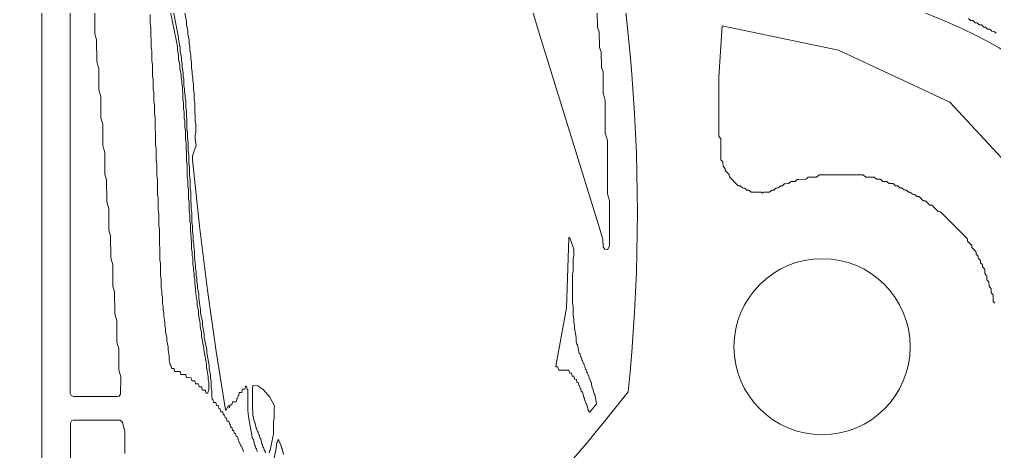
# Model space of a CAD drawing. Header units: inches. Extents: x 36 to 79.5, y 17.3 to 55.9.
# Drawn here: x 35.97 to 48.14, y 30.21 to 35.61 of the extents above; entities that cross this region are included whole.
import ezdxf

# ---------------------------------------------------------------- set-up
doc = ezdxf.new("R2010")
doc.units = ezdxf.units.IN
for name, color, linetype, lineweight in [('01_ORIGINAL_CAD', 7, 'Continuous', 20), ('02_APPROVED_PDF_OUTLINES', 7, 'Continuous', 15), ('03_ADDED_AREAS_SAME_COMPOSITION', 7, 'Continuous', 15)]:
    doc.layers.add(name, color=color, linetype=linetype, lineweight=lineweight)

msp = doc.modelspace()

# ---------------------------------------------------------------- linework, layer by layer
at = {"layer": '01_ORIGINAL_CAD'}
msp.add_line((36.248, 17.906), (36.248, 55.9), dxfattribs=at)
msp.add_circle((45.989, 31.521), 1.1, dxfattribs=at)
for centre, radius, start, end in [((22.064, 33.195), 21.619, 354.0583, 36.0319), ((44.996, 29.643), 6.464, 23.734, 72.5429), ((22.02, 47.825), 27.364, 300.648, 321.9453)]:
    msp.add_arc(centre, radius, start, end, dxfattribs=at)
at = {"layer": '02_APPROVED_PDF_OUTLINES'}
for points in [[(48.163, 35.438), (48.137, 35.462), (48.113, 35.463), (48.113, 35.463), (48.112, 35.463), (48.112, 35.463), (48.111, 35.463), (48.11, 35.464), (48.11, 35.464), (48.109, 35.464), (48.084, 35.489), (48.06, 35.49), (48.06, 35.49), (48.059, 35.49), (48.058, 35.49), (48.058, 35.49), (48.057, 35.491), (48.057, 35.491), (48.056, 35.491), (48.031, 35.515), (48.007, 35.516), (48.006, 35.516), (48.006, 35.517), (48.005, 35.517), (48.005, 35.517), (48.004, 35.517), (48.004, 35.518), (48.003, 35.518), (47.978, 35.542), (47.954, 35.543), (47.953, 35.543), (47.953, 35.543), (47.952, 35.544), (47.952, 35.544), (47.951, 35.544), (47.95, 35.544), (47.95, 35.545), (47.925, 35.569), (47.901, 35.57), (47.9, 35.57), (47.9, 35.57), (47.899, 35.57), (47.898, 35.571), (47.898, 35.571), (47.897, 35.571), (47.897, 35.572), (47.871, 35.596), (47.848, 35.597), (47.847, 35.597), (47.846, 35.597), (47.846, 35.597), (47.845, 35.597), (47.845, 35.598), (47.844, 35.598), (47.844, 35.598), (47.818, 35.623)], [(48.147, 32.065), (48.127, 32.088), (48.127, 32.156), (48.126, 32.159), (48.126, 32.163), (48.124, 32.166), (48.123, 32.169), (48.121, 32.172), (48.1, 32.195), (48.099, 32.239), (48.099, 32.242), (48.098, 32.245), (48.097, 32.248), (48.096, 32.251), (48.094, 32.253), (48.092, 32.256), (48.074, 32.276), (48.073, 32.32), (48.072, 32.323), (48.072, 32.326), (48.071, 32.329), (48.069, 32.331), (48.068, 32.334), (48.066, 32.336), (48.047, 32.357), (48.046, 32.4), (48.046, 32.403), (48.045, 32.406), (48.044, 32.409), (48.043, 32.412), (48.041, 32.414), (48.039, 32.417), (48.02, 32.437), (48.019, 32.481), (48.019, 32.484), (48.018, 32.487), (48.017, 32.49), (48.016, 32.492), (48.014, 32.495), (48.012, 32.497), (47.993, 32.518), (47.992, 32.535), (47.992, 32.538), (47.991, 32.542), (47.99, 32.545), (47.988, 32.548), (47.986, 32.551), (47.967, 32.571), (47.966, 32.589), (47.965, 32.592), (47.965, 32.596), (47.963, 32.599), (47.961, 32.602), (47.959, 32.605), (47.94, 32.625), (47.939, 32.642), (47.939, 32.646), (47.938, 32.649), (47.936, 32.652), (47.935, 32.655), (47.932, 32.658), (47.913, 32.679), (47.911, 32.7), (47.911, 32.703), (47.91, 32.706), (47.908, 32.709), (47.906, 32.712), (47.904, 32.715), (47.86, 32.76), (47.859, 32.776), (47.859, 32.779), (47.858, 32.782), (47.857, 32.785), (47.856, 32.788), (47.854, 32.79), (47.852, 32.793), (47.806, 32.84), (47.805, 32.861), (47.804, 32.864), (47.803, 32.867), (47.802, 32.87), (47.8, 32.873), (47.797, 32.876), (47.476, 33.2), (47.474, 33.202), (47.471, 33.204), (47.468, 33.205), (47.465, 33.207), (47.462, 33.207), (47.44, 33.21), (47.368, 33.282), (47.365, 33.285), (47.362, 33.287), (47.359, 33.288), (47.356, 33.289), (47.352, 33.29), (47.333, 33.291), (47.285, 33.338), (47.283, 33.34), (47.28, 33.341), (47.278, 33.343), (47.275, 33.344), (47.272, 33.344), (47.269, 33.345), (47.252, 33.346), (47.208, 33.39), (47.206, 33.392), (47.203, 33.394), (47.2, 33.395), (47.196, 33.396), (47.193, 33.397), (47.173, 33.399), (47.152, 33.418), (47.149, 33.421), (47.146, 33.423), (47.143, 33.424), (47.14, 33.425), (47.136, 33.425), (47.119, 33.426), (47.099, 33.445), (47.096, 33.447), (47.093, 33.449), (47.09, 33.451), (47.086, 33.452), (47.083, 33.452), (47.066, 33.453), (47.046, 33.472), (47.043, 33.474), (47.04, 33.476), (47.037, 33.478), (47.033, 33.478), (47.03, 33.479), (47.013, 33.48), (46.993, 33.499), (46.99, 33.501), (46.987, 33.503), (46.984, 33.504), (46.98, 33.505), (46.977, 33.506), (46.96, 33.506), (46.94, 33.526), (46.937, 33.528), (46.934, 33.53), (46.93, 33.531), (46.927, 33.532), (46.923, 33.532), (46.907, 33.533), (46.886, 33.552), (46.884, 33.554), (46.881, 33.556), (46.879, 33.557), (46.876, 33.558), (46.873, 33.559), (46.87, 33.559), (46.827, 33.56), (46.807, 33.579), (46.804, 33.581), (46.802, 33.583), (46.799, 33.584), (46.796, 33.585), (46.793, 33.586), (46.79, 33.586), (46.747, 33.587), (46.727, 33.606), (46.725, 33.608), (46.722, 33.61), (46.719, 33.611), (46.716, 33.612), (46.713, 33.613), (46.71, 33.613), (46.667, 33.614), (46.644, 33.634), (46.642, 33.636), (46.639, 33.638), (46.636, 33.639), (46.633, 33.64), (46.63, 33.64), (46.627, 33.64), (46.534, 33.641), (46.511, 33.661), (46.509, 33.663), (46.506, 33.664), (46.503, 33.666), (46.501, 33.666), (46.498, 33.667), (46.495, 33.667), (45.961, 33.667), (45.957, 33.667), (45.954, 33.666), (45.951, 33.665), (45.948, 33.663), (45.945, 33.661), (45.919, 33.64), (45.822, 33.639), (45.819, 33.639), (45.816, 33.638), (45.813, 33.637), (45.81, 33.636), (45.807, 33.634), (45.805, 33.632), (45.785, 33.613), (45.689, 33.612), (45.686, 33.612), (45.683, 33.611), (45.68, 33.61), (45.677, 33.609), (45.675, 33.607), (45.672, 33.605), (45.653, 33.586), (45.613, 33.586), (45.61, 33.586), (45.607, 33.585), (45.604, 33.584), (45.601, 33.583), (45.599, 33.582), (45.596, 33.58), (45.573, 33.559), (45.53, 33.558), (45.527, 33.558), (45.524, 33.557), (45.521, 33.556), (45.518, 33.555), (45.516, 33.553), (45.513, 33.551), (45.493, 33.532), (45.476, 33.531), (45.473, 33.531), (45.469, 33.53), (45.466, 33.529), (45.463, 33.527), (45.46, 33.524), (45.44, 33.505), (45.423, 33.504), (45.42, 33.504), (45.416, 33.503), (45.413, 33.502), (45.41, 33.5), (45.407, 33.498), (45.386, 33.478), (45.366, 33.476), (45.363, 33.476), (45.36, 33.475), (45.357, 33.473), (45.354, 33.471), (45.351, 33.469), (45.334, 33.452), (45.268, 33.452), (45.264, 33.451), (45.261, 33.451), (45.258, 33.449), (45.255, 33.448), (45.252, 33.446), (45.244, 33.439), (45.237, 33.446), (45.234, 33.448), (45.231, 33.449), (45.228, 33.451), (45.224, 33.451), (45.221, 33.452), (45.102, 33.452), (45.085, 33.469), (45.082, 33.471), (45.079, 33.473), (45.076, 33.474), (45.073, 33.475), (45.069, 33.476), (45.049, 33.478), (45.028, 33.497), (45.026, 33.5), (45.023, 33.501), (45.019, 33.503), (45.016, 33.504), (45.012, 33.504), (44.996, 33.505), (44.975, 33.524), (44.972, 33.526), (44.969, 33.528), (44.966, 33.53), (44.963, 33.531), (44.959, 33.531), (44.943, 33.532), (44.832, 33.644), (44.83, 33.664), (44.83, 33.667), (44.829, 33.67), (44.827, 33.673), (44.825, 33.676), (44.823, 33.679), (44.779, 33.724), (44.778, 33.74), (44.778, 33.744), (44.777, 33.747), (44.776, 33.751), (44.774, 33.754), (44.772, 33.756), (44.753, 33.777), (44.752, 33.82), (44.751, 33.823), (44.751, 33.826), (44.75, 33.829), (44.748, 33.832), (44.747, 33.834), (44.745, 33.837), (44.726, 33.857), (44.726, 34.109), (44.725, 34.113), (44.725, 34.116), (44.724, 34.119), (44.722, 34.122), (44.72, 34.125), (44.699, 34.151), (44.698, 34.888), (44.743, 35.53), (46.192, 35.226), (47.585, 34.579), (49.409, 32.608)]]:
    msp.add_lwpolyline(points, dxfattribs=at)
at = {"layer": '03_ADDED_AREAS_SAME_COMPOSITION'}
for points in [[(36.908, 35.696), (36.908, 35.437), (36.908, 35.433), (36.909, 35.429), (36.932, 35.356), (36.933, 35.087), (36.933, 35.083), (36.934, 35.08), (36.958, 34.996), (36.958, 34.737), (36.958, 34.733), (36.959, 34.73), (36.983, 34.646), (36.983, 34.387), (36.983, 34.383), (36.984, 34.38), (37.008, 34.296), (37.008, 34.037), (37.008, 34.033), (37.009, 34.03), (37.033, 33.946), (37.033, 33.687), (37.033, 33.683), (37.034, 33.679), (37.057, 33.606), (37.058, 33.337), (37.058, 33.333), (37.059, 33.33), (37.083, 33.246), (37.083, 32.987), (37.083, 32.983), (37.084, 32.979), (37.107, 32.906), (37.108, 32.637), (37.108, 32.633), (37.109, 32.63), (37.133, 32.546), (37.133, 32.287), (37.133, 32.283), (37.134, 32.279), (37.157, 32.206), (37.158, 31.937), (37.158, 31.933), (37.159, 31.93), (37.183, 31.846), (37.183, 31.587), (37.183, 31.583), (37.184, 31.58), (37.208, 31.496), (37.208, 31.237), (37.208, 31.233), (37.209, 31.23), (37.233, 31.146), (37.232, 30.929), (37.215, 30.905), (37.194, 30.898), (36.643, 30.898), (36.614, 30.91), (36.603, 30.938), (36.603, 38.864)], [(43.183, 35.696), (43.185, 35.519), (43.185, 35.516), (43.185, 35.514), (43.186, 35.511), (43.207, 35.455), (43.21, 35.269), (43.21, 35.266), (43.21, 35.264), (43.211, 35.261), (43.232, 35.205), (43.235, 35.019), (43.235, 35.016), (43.235, 35.014), (43.236, 35.011), (43.257, 34.955), (43.258, 34.687), (43.258, 34.683), (43.259, 34.68), (43.283, 34.596), (43.283, 34.187), (43.283, 34.183), (43.284, 34.18), (43.308, 34.096), (43.308, 33.44), (43.308, 33.436), (43.309, 33.433), (43.333, 33.347), (43.333, 32.781), (43.319, 32.745), (43.304, 32.735), (43.278, 32.738), (43.254, 32.77), (43.251, 32.858), (43.251, 32.861), (43.25, 32.863), (43.199, 33.044), (43.199, 33.045), (42.455, 35.439), (42.102, 36.633)], [(37.835, 35.804), (37.94, 35.272), (37.94, 35.272), (37.94, 35.271), (37.941, 35.233), (37.956, 35.156), (37.956, 35.155), (37.956, 35.155), (37.956, 35.113), (37.971, 35.039), (37.971, 35.038), (37.971, 35.038), (37.972, 34.997), (37.986, 34.922), (37.987, 34.922), (37.987, 34.921), (37.987, 34.884), (37.994, 34.845), (37.994, 34.844), (37.994, 34.844), (37.995, 34.806), (38.002, 34.767), (38.002, 34.766), (38.002, 34.766), (38.003, 34.724), (38.01, 34.689), (38.01, 34.689), (38.01, 34.688), (38.01, 34.615), (38.017, 34.572), (38.017, 34.572), (38.017, 34.571), (38.018, 34.495), (38.025, 34.456), (38.025, 34.455), (38.025, 34.455), (38.025, 34.378), (38.033, 34.339), (38.033, 34.339), (38.033, 34.338), (38.033, 34.261), (38.04, 34.222), (38.041, 34.222), (38.041, 34.221), (38.041, 34.11), (38.048, 34.067), (38.048, 34.066), (38.048, 34.066), (38.049, 33.989), (38.056, 33.95), (38.056, 33.95), (38.056, 33.949), (38.056, 33.838), (38.064, 33.795), (38.064, 33.794), (38.064, 33.794), (38.064, 33.643), (38.071, 33.6), (38.072, 33.6), (38.072, 33.599), (38.072, 33.523), (38.079, 33.484), (38.079, 33.483), (38.079, 33.483), (38.079, 33.371), (38.087, 33.328), (38.087, 33.327), (38.087, 33.327), (38.087, 33.216), (38.095, 33.172), (38.095, 33.172), (38.095, 33.171), (38.095, 33.095), (38.102, 33.056), (38.102, 33.055), (38.102, 33.055), (38.103, 32.978), (38.11, 32.939), (38.11, 32.939), (38.11, 32.938), (38.111, 32.862), (38.118, 32.823), (38.118, 32.822), (38.118, 32.821), (38.118, 32.745), (38.126, 32.706), (38.126, 32.705), (38.126, 32.705), (38.126, 32.663), (38.133, 32.628), (38.133, 32.628), (38.133, 32.627), (38.134, 32.551), (38.141, 32.512), (38.141, 32.511), (38.141, 32.51), (38.141, 32.473), (38.149, 32.434), (38.149, 32.433), (38.149, 32.433), (38.149, 32.395), (38.156, 32.356), (38.156, 32.355), (38.157, 32.355), (38.157, 32.317), (38.164, 32.278), (38.164, 32.278), (38.164, 32.277), (38.165, 32.239), (38.172, 32.2), (38.172, 32.2), (38.172, 32.199), (38.173, 32.158), (38.187, 32.084), (38.187, 32.083), (38.187, 32.083), (38.188, 32.045), (38.203, 31.967), (38.203, 31.967), (38.203, 31.966), (38.203, 31.925), (38.226, 31.812), (38.226, 31.811), (38.226, 31.811), (38.226, 31.773), (38.241, 31.695), (38.241, 31.695), (38.241, 31.694), (38.242, 31.653), (38.272, 31.501), (38.272, 31.5), (38.272, 31.5), (38.273, 31.458), (38.303, 31.306), (38.303, 31.306), (38.303, 31.305), (38.304, 31.264), (38.326, 31.151), (38.326, 31.15), (38.326, 31.15), (38.326, 31.112), (38.334, 31.073), (38.334, 31.073), (38.334, 31.072), (38.334, 30.986), (38.334, 30.985), (38.334, 30.985), (38.333, 30.984), (38.333, 30.984), (38.333, 30.983), (38.333, 30.983), (38.332, 30.982), (38.332, 30.982), (38.331, 30.981), (38.331, 30.981), (38.327, 30.979), (38.321, 30.946), (38.321, 30.945), (38.32, 30.945), (38.32, 30.944), (38.32, 30.944), (38.32, 30.943), (38.319, 30.943), (38.319, 30.942), (38.318, 30.942), (38.318, 30.942), (38.317, 30.942), (38.317, 30.941), (38.316, 30.941), (38.315, 30.941), (38.315, 30.941), (38.303, 30.941), (38.303, 30.941), (38.302, 30.941), (38.301, 30.941), (38.301, 30.942), (38.3, 30.942), (38.3, 30.942), (38.299, 30.942), (38.299, 30.943), (38.299, 30.943), (38.298, 30.944), (38.298, 30.944), (38.298, 30.945), (38.297, 30.945), (38.297, 30.946), (38.29, 30.98), (38.257, 30.98), (38.256, 30.98), (38.256, 30.98), (38.255, 30.98), (38.255, 30.98), (38.254, 30.981), (38.254, 30.981), (38.253, 30.981), (38.253, 30.982), (38.252, 30.982), (38.252, 30.982), (38.252, 30.983), (38.252, 30.983), (38.251, 30.984), (38.251, 30.984), (38.244, 31.018), (38.219, 31.019), (38.218, 31.019), (38.217, 31.019), (38.217, 31.019), (38.216, 31.019), (38.216, 31.019), (38.215, 31.02), (38.215, 31.02), (38.214, 31.02), (38.214, 31.021), (38.214, 31.021), (38.213, 31.022), (38.213, 31.022), (38.213, 31.023), (38.213, 31.023), (38.205, 31.057), (38.172, 31.057), (38.172, 31.057), (38.171, 31.057), (38.171, 31.058), (38.17, 31.058), (38.17, 31.058), (38.169, 31.058), (38.169, 31.059), (38.168, 31.059), (38.168, 31.06), (38.167, 31.06), (38.167, 31.061), (38.167, 31.061), (38.167, 31.062), (38.158, 31.096), (38.126, 31.096), (38.126, 31.096), (38.125, 31.096), (38.125, 31.096), (38.124, 31.096), (38.124, 31.097), (38.123, 31.097), (38.123, 31.097), (38.122, 31.098), (38.122, 31.098), (38.121, 31.099), (38.121, 31.099), (38.121, 31.1), (38.121, 31.1), (38.121, 31.101), (38.113, 31.134), (38.057, 31.135), (38.057, 31.135), (38.056, 31.135), (38.056, 31.135), (38.055, 31.135), (38.054, 31.135), (38.054, 31.136), (38.054, 31.136), (38.053, 31.136), (38.053, 31.137), (38.052, 31.137), (38.052, 31.138), (38.052, 31.138), (38.052, 31.139), (38.051, 31.139), (38.044, 31.173), (37.988, 31.173), (37.988, 31.173), (37.987, 31.173), (37.986, 31.174), (37.986, 31.174), (37.985, 31.174), (37.985, 31.174), (37.984, 31.175), (37.984, 31.175), (37.984, 31.175), (37.983, 31.176), (37.983, 31.176), (37.983, 31.177), (37.982, 31.177), (37.982, 31.178), (37.974, 31.212), (37.911, 31.212), (37.911, 31.212), (37.91, 31.212), (37.91, 31.212), (37.909, 31.212), (37.909, 31.213), (37.908, 31.213), (37.908, 31.213), (37.907, 31.214), (37.907, 31.214), (37.906, 31.214), (37.906, 31.215), (37.906, 31.215), (37.906, 31.216), (37.905, 31.217), (37.898, 31.25), (37.873, 31.251), (37.872, 31.251), (37.872, 31.251), (37.871, 31.251), (37.871, 31.251), (37.87, 31.251), (37.87, 31.252), (37.869, 31.252), (37.869, 31.252), (37.868, 31.253), (37.868, 31.253), (37.868, 31.254), (37.867, 31.254), (37.867, 31.255), (37.867, 31.255), (37.86, 31.289), (37.856, 31.29), (37.856, 31.29), (37.855, 31.29), (37.855, 31.29), (37.854, 31.291), (37.854, 31.291), (37.853, 31.291), (37.853, 31.292), (37.853, 31.292), (37.852, 31.293), (37.852, 31.293), (37.852, 31.294), (37.852, 31.294), (37.839, 31.359), (37.839, 31.36), (37.839, 31.36), (37.838, 31.402), (37.823, 31.476), (37.823, 31.476), (37.823, 31.477), (37.823, 31.518), (37.808, 31.593), (37.808, 31.593), (37.808, 31.594), (37.807, 31.635), (37.793, 31.709), (37.792, 31.71), (37.792, 31.71), (37.792, 31.748), (37.785, 31.787), (37.785, 31.787), (37.785, 31.788), (37.784, 31.829), (37.769, 31.904), (37.769, 31.904), (37.769, 31.905), (37.769, 31.942), (37.762, 31.981), (37.762, 31.982), (37.762, 31.982), (37.761, 32.024), (37.754, 32.059), (37.754, 32.06), (37.754, 32.06), (37.754, 32.137), (37.746, 32.176), (37.746, 32.176), (37.746, 32.177), (37.745, 32.218), (37.739, 32.253), (37.738, 32.254), (37.738, 32.255), (37.738, 32.366), (37.731, 32.409), (37.731, 32.41), (37.731, 32.41), (37.731, 32.56), (37.723, 32.604), (37.723, 32.604), (37.723, 32.605), (37.723, 32.755), (37.715, 32.798), (37.715, 32.798), (37.715, 32.799), (37.715, 32.988), (37.708, 33.031), (37.707, 33.032), (37.707, 33.032), (37.707, 33.183), (37.7, 33.226), (37.7, 33.226), (37.7, 33.227), (37.699, 33.381), (37.692, 33.42), (37.692, 33.421), (37.692, 33.421), (37.692, 33.61), (37.684, 33.654), (37.684, 33.654), (37.684, 33.655), (37.684, 33.805), (37.677, 33.848), (37.676, 33.848), (37.676, 33.849), (37.676, 33.999), (37.669, 34.042), (37.669, 34.043), (37.669, 34.043), (37.669, 34.194), (37.661, 34.237), (37.661, 34.237), (37.661, 34.238), (37.661, 34.388), (37.653, 34.431), (37.653, 34.432), (37.653, 34.432), (37.653, 34.544), (37.645, 34.587), (37.645, 34.587), (37.645, 34.588), (37.645, 34.699), (37.638, 34.742), (37.638, 34.743), (37.638, 34.743), (37.637, 34.859), (37.63, 34.898), (37.63, 34.898), (37.63, 34.899), (37.63, 35.049), (37.622, 35.092), (37.622, 35.093), (37.622, 35.093), (37.622, 35.205), (37.615, 35.248), (37.614, 35.248), (37.614, 35.249), (37.614, 35.364), (37.607, 35.403), (37.607, 35.404), (37.607, 35.404), (37.607, 35.516), (37.599, 35.559), (37.599, 35.559), (37.599, 35.56), (37.599, 35.671)], [(38.766, 30.209), (38.759, 30.242), (38.755, 30.243), (38.755, 30.243), (38.754, 30.243), (38.754, 30.243), (38.753, 30.244), (38.753, 30.244), (38.752, 30.244), (38.752, 30.245), (38.752, 30.245), (38.751, 30.246), (38.751, 30.246), (38.751, 30.247), (38.751, 30.247), (38.744, 30.28), (38.733, 30.282), (38.732, 30.282), (38.732, 30.282), (38.731, 30.282), (38.731, 30.282), (38.73, 30.283), (38.73, 30.283), (38.729, 30.283), (38.729, 30.284), (38.729, 30.284), (38.728, 30.285), (38.728, 30.285), (38.728, 30.286), (38.728, 30.286), (38.721, 30.318), (38.716, 30.321), (38.715, 30.321), (38.715, 30.321), (38.714, 30.322), (38.714, 30.322), (38.713, 30.323), (38.713, 30.323), (38.713, 30.324), (38.713, 30.324), (38.712, 30.325), (38.712, 30.325), (38.705, 30.359), (38.701, 30.359), (38.701, 30.359), (38.7, 30.36), (38.7, 30.36), (38.699, 30.36), (38.699, 30.361), (38.698, 30.361), (38.698, 30.361), (38.698, 30.362), (38.697, 30.362), (38.697, 30.363), (38.697, 30.363), (38.697, 30.364), (38.69, 30.397), (38.679, 30.398), (38.678, 30.398), (38.678, 30.398), (38.677, 30.398), (38.677, 30.399), (38.676, 30.399), (38.676, 30.399), (38.675, 30.4), (38.675, 30.4), (38.675, 30.401), (38.674, 30.401), (38.674, 30.402), (38.674, 30.402), (38.674, 30.403), (38.667, 30.436), (38.656, 30.437), (38.655, 30.437), (38.655, 30.437), (38.654, 30.437), (38.654, 30.438), (38.653, 30.438), (38.653, 30.438), (38.652, 30.439), (38.652, 30.439), (38.652, 30.439), (38.651, 30.44), (38.651, 30.44), (38.651, 30.441), (38.651, 30.442), (38.644, 30.474), (38.633, 30.476), (38.632, 30.476), (38.632, 30.476), (38.631, 30.476), (38.631, 30.476), (38.63, 30.477), (38.63, 30.477), (38.629, 30.477), (38.629, 30.478), (38.629, 30.478), (38.628, 30.479), (38.628, 30.479), (38.628, 30.48), (38.628, 30.48), (38.62, 30.514), (38.61, 30.514), (38.61, 30.514), (38.609, 30.515), (38.609, 30.515), (38.608, 30.515), (38.608, 30.515), (38.607, 30.515), (38.607, 30.516), (38.606, 30.516), (38.606, 30.517), (38.606, 30.517), (38.605, 30.518), (38.605, 30.518), (38.605, 30.519), (38.605, 30.519), (38.598, 30.551), (38.593, 30.554), (38.592, 30.554), (38.592, 30.554), (38.591, 30.555), (38.591, 30.555), (38.59, 30.555), (38.59, 30.556), (38.59, 30.556), (38.59, 30.557), (38.589, 30.557), (38.589, 30.558), (38.582, 30.591), (38.564, 30.592), (38.563, 30.592), (38.563, 30.592), (38.562, 30.592), (38.562, 30.593), (38.561, 30.593), (38.561, 30.593), (38.56, 30.594), (38.56, 30.594), (38.559, 30.595), (38.559, 30.595), (38.559, 30.596), (38.559, 30.596), (38.559, 30.597), (38.552, 30.63), (38.541, 30.631), (38.54, 30.631), (38.54, 30.631), (38.539, 30.631), (38.539, 30.632), (38.538, 30.632), (38.538, 30.632), (38.537, 30.633), (38.537, 30.633), (38.536, 30.633), (38.536, 30.634), (38.536, 30.634), (38.536, 30.635), (38.535, 30.636), (38.529, 30.669), (38.518, 30.67), (38.517, 30.67), (38.517, 30.67), (38.516, 30.67), (38.515, 30.67), (38.515, 30.671), (38.514, 30.671), (38.514, 30.671), (38.514, 30.672), (38.513, 30.672), (38.513, 30.673), (38.513, 30.673), (38.513, 30.674), (38.512, 30.674), (38.506, 30.707), (38.487, 30.708), (38.487, 30.709), (38.486, 30.709), (38.485, 30.709), (38.485, 30.709), (38.484, 30.709), (38.484, 30.71), (38.483, 30.71), (38.483, 30.711), (38.483, 30.711), (38.482, 30.712), (38.482, 30.712), (38.482, 30.713), (38.482, 30.713), (38.475, 30.746), (38.464, 30.747), (38.463, 30.747), (38.463, 30.747), (38.462, 30.748), (38.462, 30.748), (38.461, 30.748), (38.461, 30.749), (38.46, 30.749), (38.46, 30.749), (38.46, 30.75), (38.459, 30.75), (38.459, 30.751), (38.459, 30.751), (38.459, 30.752), (38.451, 30.786), (38.434, 30.786), (38.433, 30.786), (38.433, 30.786), (38.432, 30.786), (38.431, 30.786), (38.431, 30.787), (38.43, 30.787), (38.43, 30.787), (38.43, 30.788), (38.429, 30.788), (38.429, 30.789), (38.429, 30.789), (38.428, 30.79), (38.428, 30.79), (38.428, 30.791), (38.42, 30.824), (38.395, 30.825), (38.395, 30.825), (38.394, 30.825), (38.394, 30.825), (38.393, 30.825), (38.392, 30.825), (38.392, 30.826), (38.392, 30.826), (38.391, 30.827), (38.391, 30.827), (38.39, 30.827), (38.39, 30.828), (38.39, 30.828), (38.39, 30.829), (38.389, 30.83), (38.383, 30.862), (38.378, 30.864), (38.377, 30.864), (38.377, 30.865), (38.376, 30.865), (38.376, 30.865), (38.375, 30.866), (38.375, 30.866), (38.375, 30.867), (38.374, 30.867), (38.374, 30.868), (38.374, 30.868), (38.369, 30.895), (38.369, 30.895), (38.369, 30.896), (38.369, 30.968), (38.361, 31.011), (38.361, 31.012), (38.361, 31.012), (38.361, 31.085), (38.353, 31.128), (38.353, 31.128), (38.353, 31.129), (38.353, 31.17), (38.338, 31.244), (38.338, 31.245), (38.338, 31.245), (38.337, 31.29), (38.307, 31.439), (38.307, 31.439), (38.307, 31.44), (38.306, 31.485), (38.276, 31.633), (38.276, 31.634), (38.276, 31.634), (38.276, 31.676), (38.253, 31.789), (38.253, 31.789), (38.253, 31.79), (38.253, 31.831), (38.23, 31.944), (38.23, 31.945), (38.23, 31.945), (38.229, 31.987), (38.215, 32.061), (38.215, 32.061), (38.215, 32.062), (38.214, 32.1), (38.207, 32.139), (38.207, 32.139), (38.207, 32.14), (38.206, 32.181), (38.192, 32.255), (38.192, 32.256), (38.192, 32.256), (38.191, 32.294), (38.184, 32.333), (38.184, 32.333), (38.184, 32.334), (38.184, 32.372), (38.176, 32.411), (38.176, 32.411), (38.176, 32.412), (38.176, 32.449), (38.169, 32.488), (38.169, 32.489), (38.168, 32.49), (38.168, 32.527), (38.161, 32.566), (38.161, 32.567), (38.161, 32.567), (38.16, 32.609), (38.153, 32.644), (38.153, 32.644), (38.153, 32.645), (38.153, 32.722), (38.145, 32.761), (38.145, 32.761), (38.145, 32.762), (38.145, 32.803), (38.138, 32.838), (38.138, 32.839), (38.138, 32.839), (38.138, 32.912), (38.13, 32.955), (38.13, 32.956), (38.13, 32.956), (38.13, 33.033), (38.122, 33.072), (38.122, 33.072), (38.122, 33.073), (38.122, 33.184), (38.115, 33.227), (38.114, 33.228), (38.114, 33.228), (38.114, 33.305), (38.107, 33.344), (38.107, 33.344), (38.107, 33.345), (38.107, 33.456), (38.099, 33.5), (38.099, 33.5), (38.099, 33.501), (38.099, 33.612), (38.091, 33.655), (38.091, 33.656), (38.091, 33.656), (38.091, 33.768), (38.084, 33.811), (38.084, 33.811), (38.084, 33.812), (38.083, 33.923), (38.076, 33.966), (38.076, 33.967), (38.076, 33.967), (38.076, 34.079), (38.068, 34.122), (38.068, 34.122), (38.068, 34.123), (38.068, 34.199), (38.06, 34.238), (38.06, 34.239), (38.06, 34.239), (38.06, 34.355), (38.053, 34.394), (38.053, 34.394), (38.053, 34.395), (38.052, 34.467), (38.045, 34.511), (38.045, 34.511), (38.045, 34.512), (38.044, 34.588), (38.037, 34.627), (38.037, 34.628), (38.037, 34.628), (38.037, 34.666), (38.03, 34.705), (38.029, 34.705), (38.029, 34.706), (38.029, 34.747), (38.022, 34.783), (38.022, 34.783), (38.022, 34.784), (38.021, 34.86), (38.014, 34.899), (38.014, 34.9), (38.014, 34.9), (38.013, 34.942), (37.999, 35.016), (37.999, 35.016), (37.999, 35.017), (37.998, 35.055), (37.991, 35.094), (37.991, 35.094), (37.991, 35.095), (37.99, 35.136), (37.976, 35.21), (37.975, 35.211), (37.975, 35.211), (37.974, 35.256), (37.952, 35.366), (37.952, 35.366), (37.952, 35.367), (37.951, 35.411), (37.859, 35.875)], [(38.018, 35.775), (38.055, 35.584), (38.055, 35.583), (38.055, 35.583), (38.056, 35.545), (38.071, 35.467), (38.071, 35.467), (38.071, 35.466), (38.072, 35.425), (38.086, 35.351), (38.086, 35.35), (38.086, 35.349), (38.087, 35.312), (38.094, 35.273), (38.094, 35.272), (38.094, 35.272), (38.095, 35.23), (38.109, 35.156), (38.109, 35.156), (38.109, 35.155), (38.11, 35.117), (38.117, 35.078), (38.117, 35.078), (38.117, 35.077), (38.117, 35.001), (38.125, 34.962), (38.125, 34.961), (38.125, 34.961), (38.125, 34.923), (38.132, 34.884), (38.132, 34.883), (38.133, 34.883), (38.133, 34.842), (38.14, 34.806), (38.14, 34.806), (38.14, 34.805), (38.14, 34.733), (38.148, 34.69), (38.148, 34.689), (38.148, 34.689), (38.148, 34.612), (38.156, 34.573), (38.156, 34.572), (38.156, 34.572), (38.156, 34.456), (38.163, 34.417), (38.163, 34.417), (38.163, 34.416), (38.164, 34.34), (38.171, 34.301), (38.171, 34.3), (38.171, 34.3), (38.171, 34.201), (38.171, 34.2), (38.171, 34.2), (38.164, 34.161), (38.164, 34.11), (38.176, 34.041), (38.176, 34.041), (38.176, 34.04), (38.176, 34.039), (38.176, 34.039), (38.176, 34.038), (38.132, 33.917), (38.129, 33.889), (38.13, 33.856), (38.218, 33.028), (38.316, 32.229), (38.424, 31.462), (38.541, 30.731), (38.544, 30.723), (38.573, 30.779), (38.573, 30.779), (38.574, 30.779), (38.574, 30.78), (38.575, 30.78), (38.575, 30.781), (38.576, 30.781), (38.576, 30.781), (38.577, 30.781), (38.577, 30.782), (38.578, 30.782), (38.578, 30.782), (38.579, 30.782), (38.58, 30.782), (38.58, 30.782), (38.581, 30.781), (38.581, 30.781), (38.582, 30.781), (38.582, 30.78), (38.583, 30.78), (38.583, 30.78), (38.583, 30.779), (38.584, 30.779), (38.584, 30.778), (38.584, 30.778), (38.584, 30.777), (38.589, 30.756), (38.589, 30.756), (38.597, 30.789), (38.597, 30.79), (38.597, 30.79), (38.598, 30.791), (38.598, 30.792), (38.598, 30.792), (38.599, 30.792), (38.599, 30.793), (38.6, 30.793), (38.6, 30.793), (38.601, 30.794), (38.601, 30.794), (38.602, 30.794), (38.602, 30.794), (38.621, 30.795), (38.628, 30.828), (38.628, 30.829), (38.628, 30.829), (38.628, 30.83), (38.628, 30.83), (38.629, 30.831), (38.629, 30.831), (38.63, 30.832), (38.63, 30.832), (38.631, 30.832), (38.631, 30.833), (38.632, 30.833), (38.632, 30.833), (38.633, 30.833), (38.633, 30.833), (38.674, 30.834), (38.681, 30.867), (38.682, 30.868), (38.682, 30.869), (38.682, 30.869), (38.682, 30.87), (38.683, 30.87), (38.683, 30.871), (38.684, 30.871), (38.684, 30.871), (38.685, 30.872), (38.69, 30.874), (38.697, 30.906), (38.697, 30.907), (38.697, 30.907), (38.697, 30.908), (38.698, 30.908), (38.698, 30.909), (38.698, 30.909), (38.699, 30.91), (38.699, 30.91), (38.7, 30.91), (38.7, 30.911), (38.706, 30.913), (38.712, 30.945), (38.712, 30.946), (38.712, 30.946), (38.713, 30.947), (38.713, 30.947), (38.713, 30.948), (38.714, 30.948), (38.714, 30.949), (38.715, 30.949), (38.715, 30.949), (38.716, 30.95), (38.716, 30.95), (38.717, 30.95), (38.717, 30.95), (38.718, 30.95), (38.743, 30.951), (38.75, 30.984), (38.751, 30.985), (38.751, 30.986), (38.751, 30.986), (38.751, 30.986), (38.752, 30.987), (38.752, 30.987), (38.752, 30.988), (38.753, 30.988), (38.753, 30.988), (38.754, 30.989), (38.754, 30.989), (38.755, 30.989), (38.756, 30.989), (38.756, 30.989), (38.781, 30.99), (38.789, 31.023), (38.789, 31.024), (38.789, 31.025), (38.789, 31.025), (38.79, 31.026), (38.79, 31.026), (38.79, 31.026), (38.791, 31.027), (38.791, 31.027), (38.792, 31.027), (38.792, 31.028), (38.793, 31.028), (38.793, 31.028), (38.794, 31.028), (38.795, 31.028), (38.799, 31.028), (38.799, 31.028), (38.8, 31.028), (38.8, 31.028), (38.801, 31.028), (38.802, 31.027), (38.802, 31.027), (38.803, 31.027), (38.803, 31.026), (38.803, 31.026), (38.804, 31.026), (38.804, 31.025), (38.804, 31.024), (38.804, 31.024), (38.805, 31.023), (38.811, 30.991), (38.815, 30.988), (38.815, 30.988), (38.816, 30.988), (38.816, 30.987), (38.817, 30.987), (38.817, 30.986), (38.817, 30.986), (38.817, 30.985), (38.817, 30.985), (38.818, 30.984), (38.818, 30.983), (38.818, 30.729), (38.825, 30.686), (38.825, 30.686), (38.825, 30.685), (38.826, 30.644), (38.88, 30.371), (38.887, 30.366), (38.887, 30.366), (38.888, 30.365), (38.888, 30.365), (38.888, 30.365), (38.889, 30.364), (38.889, 30.364), (38.889, 30.363), (38.889, 30.362), (38.904, 30.29), (38.908, 30.289), (38.908, 30.289), (38.909, 30.289), (38.909, 30.289), (38.91, 30.289), (38.91, 30.288), (38.911, 30.288), (38.911, 30.287), (38.912, 30.287), (38.912, 30.286), (38.912, 30.286), (38.912, 30.285), (38.912, 30.285), (38.919, 30.251), (38.923, 30.251), (38.924, 30.25), (38.924, 30.25), (38.925, 30.25), (38.925, 30.25), (38.926, 30.249), (38.926, 30.249), (38.927, 30.249), (38.927, 30.248), (38.927, 30.248), (38.927, 30.247), (38.928, 30.247), (38.928, 30.246), (38.935, 30.213), (38.939, 30.212), (38.939, 30.212), (38.94, 30.211)], [(39.039, 30.195), (39.035, 30.212), (39.034, 30.215), (39.033, 30.218), (39.031, 30.221), (39.029, 30.224), (39.027, 30.226), (39.024, 30.228), (39.019, 30.253), (39.018, 30.256), (39.017, 30.259), (39.015, 30.262), (39.013, 30.264), (39.011, 30.267), (39.009, 30.269), (39.009, 30.269), (39.004, 30.292), (39.003, 30.295), (39.002, 30.298), (39, 30.301), (38.998, 30.303), (38.996, 30.305), (38.993, 30.307), (38.981, 30.367), (38.98, 30.371), (38.979, 30.374), (38.977, 30.377), (38.975, 30.379), (38.973, 30.382), (38.97, 30.383), (38.965, 30.408), (38.964, 30.412), (38.963, 30.414), (38.961, 30.417), (38.96, 30.42), (38.957, 30.422), (38.955, 30.424), (38.955, 30.424), (38.95, 30.447), (38.949, 30.45), (38.948, 30.453), (38.946, 30.456), (38.944, 30.459), (38.942, 30.461), (38.939, 30.463), (38.939, 30.463), (38.934, 30.486), (38.934, 30.489), (38.932, 30.492), (38.931, 30.495), (38.929, 30.497), (38.927, 30.5), (38.924, 30.502), (38.912, 30.562), (38.911, 30.565), (38.91, 30.568), (38.908, 30.571), (38.906, 30.574), (38.904, 30.576), (38.901, 30.577), (38.884, 30.667), (38.883, 30.703), (38.883, 30.707), (38.876, 30.744), (38.876, 31.01), (38.877, 31.012), (38.879, 31.015), (38.88, 31.018), (38.881, 31.021), (38.884, 31.036), (38.944, 31.034), (39.017, 30.983), (39.095, 30.889), (39.154, 30.784), (39.148, 30.742), (39.148, 30.738), (39.148, 30.629), (39.14, 30.587), (39.14, 30.583), (39.14, 30.434), (39.1, 30.23), (39.097, 30.228), (39.095, 30.226), (39.093, 30.223), (39.092, 30.221), (39.09, 30.218), (39.09, 30.215), (39.084, 30.189)], [(36.603, 25.169), (36.604, 30.572), (36.62, 30.597), (36.641, 30.603), (37.225, 30.602), (37.256, 30.577), (37.282, 30.457), (37.283, 30.187)], [(39.137, 30.061), (39.174, 30.253), (39.176, 30.298), (39.176, 30.298), (39.176, 30.299), (39.181, 30.325), (39.181, 30.325), (39.181, 30.326), (39.181, 30.326), (39.182, 30.327), (39.182, 30.327), (39.182, 30.328), (39.183, 30.328), (39.183, 30.328), (39.184, 30.329), (39.184, 30.329), (39.185, 30.329), (39.185, 30.329), (39.189, 30.33), (39.194, 30.355), (39.194, 30.355), (39.195, 30.356), (39.195, 30.356), (39.195, 30.357), (39.196, 30.357), (39.196, 30.358), (39.196, 30.358), (39.197, 30.358), (39.197, 30.359), (39.198, 30.359), (39.198, 30.359), (39.199, 30.359), (39.2, 30.359), (39.2, 30.359), (39.201, 30.359), (39.201, 30.359), (39.202, 30.359), (39.202, 30.359), (39.203, 30.359), (39.203, 30.358), (39.204, 30.358), (39.204, 30.358), (39.205, 30.357), (39.205, 30.357), (39.205, 30.356), (39.206, 30.356), (39.206, 30.355), (39.206, 30.355), (39.211, 30.33), (39.215, 30.329), (39.216, 30.329), (39.216, 30.329), (39.217, 30.329), (39.217, 30.329), (39.218, 30.328), (39.218, 30.328), (39.218, 30.327), (39.219, 30.327), (39.219, 30.326), (39.219, 30.326), (39.219, 30.325), (39.22, 30.325), (39.227, 30.291), (39.23, 30.291), (39.231, 30.291), (39.231, 30.29), (39.232, 30.29), (39.232, 30.29), (39.233, 30.289), (39.233, 30.289), (39.234, 30.289), (39.234, 30.288), (39.234, 30.288), (39.235, 30.287), (39.235, 30.287), (39.235, 30.286), (39.242, 30.253), (39.246, 30.252), (39.246, 30.252), (39.247, 30.251), (39.247, 30.251), (39.248, 30.251), (39.248, 30.251), (39.249, 30.25), (39.249, 30.25), (39.25, 30.249), (39.25, 30.249), (39.25, 30.248), (39.25, 30.248), (39.25, 30.247), (39.265, 30.176)]]:
    msp.add_lwpolyline(points, dxfattribs=at)
msp.add_lwpolyline([(43.076, 30.724), (43.071, 30.726), (43.07, 30.726), (43.07, 30.727), (43.069, 30.727), (43.069, 30.727), (43.068, 30.728), (43.068, 30.728), (43.068, 30.729), (43.067, 30.729), (43.067, 30.73), (43.067, 30.73), (43.053, 30.801), (43.047, 30.804), (43.047, 30.804), (43.046, 30.804), (43.046, 30.805), (43.046, 30.805), (43.045, 30.806), (43.045, 30.806), (43.045, 30.807), (43.044, 30.807), (43.044, 30.808), (43.044, 30.808), (43.037, 30.841), (43.033, 30.842), (43.033, 30.842), (43.032, 30.843), (43.032, 30.843), (43.031, 30.843), (43.031, 30.844), (43.03, 30.844), (43.03, 30.844), (43.03, 30.845), (43.029, 30.845), (43.029, 30.846), (43.029, 30.846), (43.029, 30.847), (43.022, 30.88), (43.018, 30.881), (43.017, 30.881), (43.017, 30.882), (43.016, 30.882), (43.016, 30.882), (43.015, 30.882), (43.015, 30.883), (43.014, 30.883), (43.014, 30.884), (43.014, 30.884), (43.014, 30.885), (43.013, 30.885), (43.013, 30.886), (42.999, 30.958), (42.988, 30.959), (42.987, 30.959), (42.987, 30.959), (42.986, 30.959), (42.986, 30.959), (42.985, 30.96), (42.985, 30.96), (42.984, 30.96), (42.984, 30.961), (42.983, 30.961), (42.983, 30.962), (42.983, 30.962), (42.983, 30.963), (42.982, 30.963), (42.976, 30.996), (42.971, 30.998), (42.97, 30.998), (42.97, 30.999), (42.969, 30.999), (42.969, 30.999), (42.968, 31), (42.968, 31), (42.968, 31.001), (42.967, 31.001), (42.967, 31.002), (42.967, 31.002), (42.96, 31.036), (42.956, 31.036), (42.956, 31.037), (42.955, 31.037), (42.955, 31.037), (42.954, 31.037), (42.954, 31.038), (42.953, 31.038), (42.953, 31.039), (42.953, 31.039), (42.952, 31.04), (42.952, 31.04), (42.952, 31.041), (42.952, 31.041), (42.945, 31.074), (42.934, 31.075), (42.933, 31.075), (42.933, 31.075), (42.932, 31.076), (42.932, 31.076), (42.931, 31.076), (42.931, 31.077), (42.93, 31.077), (42.93, 31.077), (42.93, 31.078), (42.929, 31.078), (42.929, 31.079), (42.929, 31.079), (42.929, 31.08), (42.922, 31.113), (42.903, 31.114), (42.903, 31.114), (42.902, 31.114), (42.902, 31.114), (42.901, 31.115), (42.901, 31.115), (42.9, 31.115), (42.9, 31.116), (42.899, 31.116), (42.899, 31.116), (42.899, 31.117), (42.898, 31.118), (42.898, 31.118), (42.898, 31.119), (42.89, 31.152), (42.873, 31.153), (42.872, 31.153), (42.872, 31.153), (42.871, 31.153), (42.871, 31.153), (42.87, 31.153), (42.87, 31.154), (42.869, 31.154), (42.869, 31.154), (42.868, 31.155), (42.868, 31.155), (42.868, 31.156), (42.868, 31.156), (42.867, 31.157), (42.867, 31.157), (42.86, 31.191), (42.842, 31.191), (42.842, 31.192), (42.841, 31.192), (42.841, 31.192), (42.84, 31.192), (42.84, 31.192), (42.839, 31.192), (42.839, 31.193), (42.838, 31.193), (42.838, 31.194), (42.837, 31.194), (42.837, 31.195), (42.837, 31.195), (42.837, 31.196), (42.836, 31.196), (42.829, 31.23), (42.704, 31.23), (42.704, 31.23), (42.703, 31.23), (42.702, 31.23), (42.702, 31.23), (42.701, 31.231), (42.701, 31.231), (42.7, 31.231), (42.7, 31.232), (42.7, 31.232), (42.699, 31.232), (42.699, 31.233), (42.699, 31.233), (42.698, 31.234), (42.698, 31.235), (42.691, 31.268), (42.67, 31.269), (42.669, 31.269), (42.669, 31.269), (42.668, 31.269), (42.668, 31.269), (42.667, 31.269), (42.667, 31.27), (42.666, 31.27), (42.666, 31.27), (42.665, 31.271), (42.665, 31.271), (42.665, 31.272), (42.664, 31.272), (42.664, 31.273), (42.664, 31.273), (42.664, 31.274), (42.664, 31.275), (42.664, 31.275), (42.664, 31.276), (42.797, 32.008), (42.826, 32.879), (42.826, 32.879), (42.826, 32.88), (42.827, 32.88), (42.827, 32.881), (42.827, 32.881), (42.827, 32.882), (42.828, 32.882), (42.828, 32.883), (42.829, 32.883), (42.829, 32.884), (42.83, 32.884), (42.83, 32.884), (42.831, 32.884), (42.831, 32.884), (42.832, 32.884), (42.832, 32.884), (42.833, 32.884), (42.834, 32.884), (42.834, 32.884), (42.835, 32.884), (42.835, 32.884), (42.836, 32.883), (42.836, 32.883), (42.837, 32.883), (42.837, 32.882), (42.837, 32.882), (42.838, 32.881), (42.838, 32.881), (42.887, 32.751), (42.887, 32.75), (42.888, 32.75), (42.888, 32.749), (42.888, 32.749), (42.888, 32.663), (42.888, 32.662), (42.888, 32.662), (42.88, 32.619), (42.88, 32.468), (42.88, 32.468), (42.88, 32.467), (42.873, 32.424), (42.873, 32.067), (42.88, 32.024), (42.88, 32.023), (42.88, 32.023), (42.88, 31.911), (42.888, 31.868), (42.888, 31.868), (42.888, 31.867), (42.889, 31.826), (42.896, 31.79), (42.896, 31.79), (42.896, 31.789), (42.896, 31.752), (42.919, 31.635), (42.919, 31.634), (42.919, 31.634), (42.92, 31.589), (42.928, 31.551), (42.933, 31.549), (42.934, 31.549), (42.934, 31.548), (42.935, 31.548), (42.935, 31.547), (42.935, 31.547), (42.936, 31.547), (42.936, 31.546), (42.936, 31.546), (42.936, 31.545), (42.937, 31.544), (42.958, 31.435), (42.964, 31.432), (42.964, 31.432), (42.965, 31.432), (42.965, 31.431), (42.966, 31.431), (42.966, 31.431), (42.967, 31.43), (42.967, 31.43), (42.967, 31.429), (42.967, 31.429), (42.967, 31.428), (42.974, 31.395), (42.978, 31.394), (42.979, 31.394), (42.979, 31.393), (42.98, 31.393), (42.98, 31.393), (42.981, 31.393), (42.981, 31.392), (42.982, 31.392), (42.982, 31.391), (42.982, 31.391), (42.982, 31.39), (42.983, 31.39), (42.983, 31.389), (42.99, 31.356), (42.994, 31.355), (42.994, 31.355), (42.995, 31.355), (42.995, 31.354), (42.996, 31.354), (42.996, 31.354), (42.997, 31.353), (42.997, 31.353), (42.997, 31.352), (42.998, 31.352), (42.998, 31.351), (42.998, 31.351), (42.998, 31.35), (43.005, 31.317), (43.009, 31.316), (43.009, 31.316), (43.01, 31.316), (43.011, 31.315), (43.011, 31.315), (43.011, 31.315), (43.012, 31.314), (43.012, 31.314), (43.013, 31.314), (43.013, 31.313), (43.013, 31.313), (43.013, 31.312), (43.014, 31.311), (43.021, 31.278), (43.024, 31.277), (43.025, 31.277), (43.025, 31.277), (43.026, 31.277), (43.026, 31.276), (43.027, 31.276), (43.027, 31.276), (43.028, 31.275), (43.028, 31.275), (43.028, 31.274), (43.029, 31.274), (43.029, 31.273), (43.029, 31.273), (43.036, 31.239), (43.04, 31.238), (43.04, 31.238), (43.041, 31.238), (43.041, 31.238), (43.042, 31.238), (43.042, 31.237), (43.043, 31.237), (43.043, 31.236), (43.043, 31.236), (43.044, 31.235), (43.044, 31.235), (43.044, 31.234), (43.044, 31.234), (43.051, 31.2), (43.055, 31.2), (43.056, 31.199), (43.056, 31.199), (43.057, 31.199), (43.057, 31.199), (43.058, 31.198), (43.058, 31.198), (43.058, 31.198), (43.059, 31.197), (43.059, 31.197), (43.059, 31.196), (43.06, 31.196), (43.06, 31.195), (43.067, 31.162), (43.07, 31.161), (43.071, 31.161), (43.072, 31.16), (43.072, 31.16), (43.073, 31.16), (43.073, 31.159), (43.073, 31.159), (43.074, 31.159), (43.074, 31.158), (43.074, 31.158), (43.075, 31.157), (43.075, 31.157), (43.075, 31.156), (43.082, 31.123), (43.086, 31.122), (43.086, 31.122), (43.087, 31.122), (43.087, 31.121), (43.088, 31.121), (43.088, 31.121), (43.089, 31.12), (43.089, 31.12), (43.09, 31.119), (43.09, 31.119), (43.09, 31.118), (43.09, 31.118), (43.09, 31.117), (43.097, 31.084), (43.101, 31.083), (43.102, 31.083), (43.102, 31.083), (43.103, 31.082), (43.103, 31.082), (43.104, 31.082), (43.104, 31.081), (43.105, 31.081), (43.105, 31.081), (43.105, 31.08), (43.105, 31.079), (43.106, 31.079), (43.106, 31.078), (43.12, 31.007), (43.125, 31.005), (43.126, 31.005), (43.126, 31.004), (43.127, 31.004), (43.127, 31.004), (43.128, 31.003), (43.128, 31.003), (43.128, 31.002), (43.129, 31.002), (43.129, 31.001), (43.129, 31.001), (43.144, 30.928), (43.147, 30.928), (43.148, 30.928), (43.148, 30.927), (43.149, 30.927), (43.149, 30.927), (43.15, 30.926), (43.15, 30.926), (43.151, 30.926), (43.151, 30.925), (43.151, 30.925), (43.152, 30.924), (43.152, 30.924), (43.152, 30.923), (43.174, 30.813), (43.174, 30.812), (43.174, 30.812), (43.174, 30.811), (43.174, 30.81), (43.174, 30.81), (43.174, 30.809), (43.173, 30.809), (43.173, 30.808), (43.173, 30.808), (43.09, 30.704), (43.089, 30.704), (43.089, 30.704), (43.089, 30.703), (43.088, 30.703), (43.088, 30.703), (43.087, 30.702), (43.086, 30.702), (43.086, 30.702), (43.085, 30.702), (43.085, 30.702), (43.084, 30.702), (43.083, 30.702), (43.083, 30.703), (43.082, 30.703), (43.082, 30.703), (43.081, 30.704), (43.081, 30.704), (43.081, 30.704), (43.08, 30.705), (43.08, 30.705), (43.08, 30.706), (43.079, 30.706), (43.079, 30.707)], close=True, dxfattribs=at)

doc.saveas('drawing.dxf')
